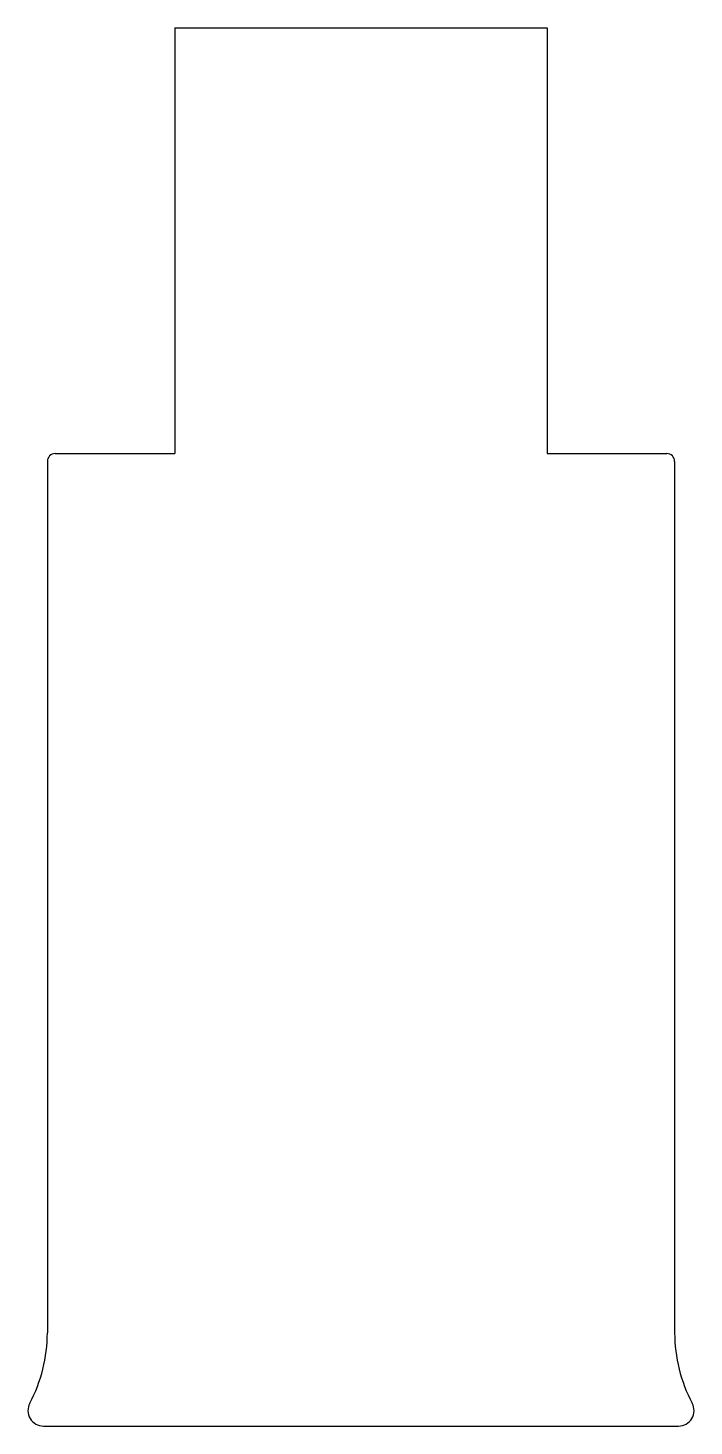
# Model space of a CAD drawing. Header units: millimetres. Extents: x -4.7 to 16.7, y -31.3 to 13.7.
import ezdxf

# ---------------------------------------------------------------- set-up
doc = ezdxf.new("R2010")
doc.units = ezdxf.units.MM

msp = doc.modelspace()

# ---------------------------------------------------------------- linework, layer by layer
at = {"color": 7, "linetype": 'Continuous', "lineweight": 25}
for p, q in [((0, 13.7), (0, 0)), ((0, 13.7), (12, 13.7)), ((12, 13.7), (12, 0)), ((-3.85, 0), (0, 0)), ((12, 0), (15.85, 0)), ((-4.1, -0.25), (-4.1, -28.3)), ((16.1, -0.25), (16.1, -28.3)), ((-4.225, -31.3), (16.225, -31.3))]:
    msp.add_line(p, q, dxfattribs=at)
for centre, radius, start, end in [((-3.85, -0.25), 0.25, 90, 180), ((15.85, -0.25), 0.25, 0, 90), ((-8.914, -28.3), 4.814, 331.9378, 0), ((20.914, -28.3), 4.814, 180, 208.0622), ((-4.225, -30.8), 0.5, 151.9378, 270), ((16.225, -30.8), 0.5, 270, 28.0622)]:
    msp.add_arc(centre, radius, start, end, dxfattribs=at)

doc.saveas('drawing.dxf')
